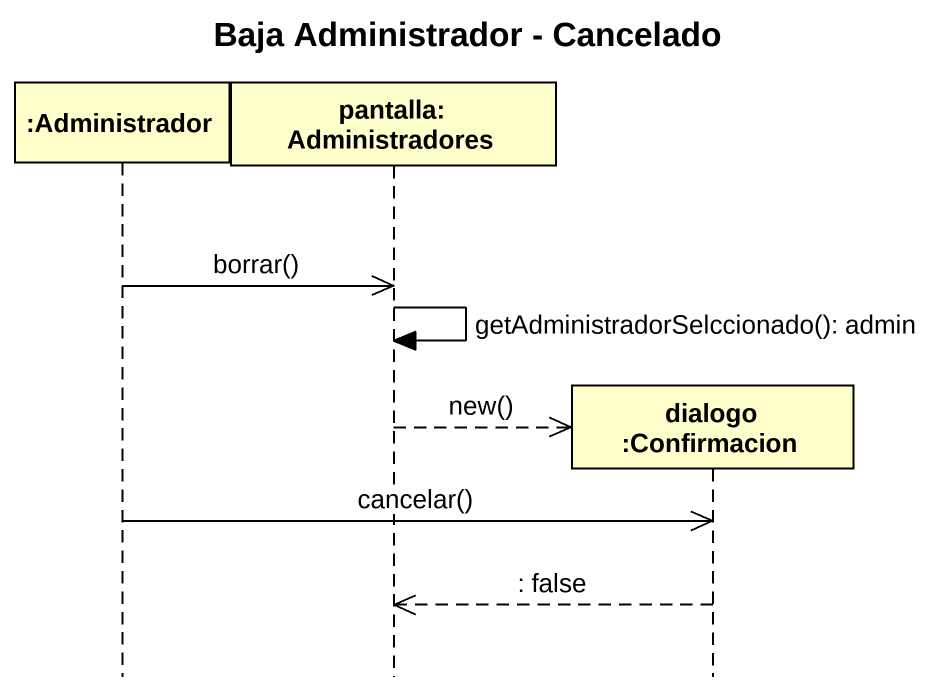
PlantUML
@startuml
title Baja Administrador - Cancelado
hide footbox
participant ":Administrador" as Administrador
participant "pantalla: Administradores" as pantalla_Administradores
participant "dialogo :Confirmacion" as dialogo_Confirmacion

Administrador ->> pantalla_Administradores : borrar()
pantalla_Administradores -> pantalla_Administradores : getAdministradorSelccionado(): admin
pantalla_Administradores -->> dialogo_Confirmacion ** : new()
Administrador ->> dialogo_Confirmacion : cancelar()
dialogo_Confirmacion -->> pantalla_Administradores : : false
@enduml
